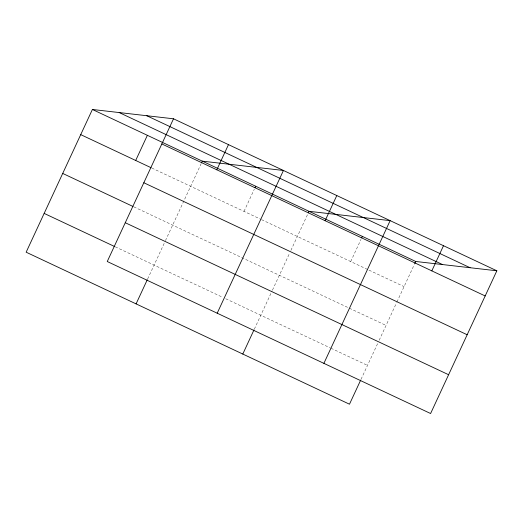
<?xml version="1.0" encoding="UTF-8"?>
<svg xmlns="http://www.w3.org/2000/svg" width="523" height="523" viewBox="0 0 523 523"><rect width="100%" height="100%" fill="white"/><g stroke="black" fill="none" stroke-linecap="round" stroke-linejoin="round"><path stroke-width="0.39" stroke-dasharray="2.62 1.96" d="M147.636 278.994L165.091 241.397M165.438 240.658L201.649 162.64M244.012 211.397L254.315 189.195M254.341 329.157L272.137 290.821M272.483 290.075L289.546 253.309M290.906 250.386L308.354 212.796M350.717 261.552L361.02 239.357M361.047 379.319L377.809 343.199M379.182 340.238L396.591 302.739M396.931 302.006L414.366 264.442M151.814 168.053L260.82 219.294M261.552 219.64L368.257 269.803M368.983 270.143L404.063 286.637M133.81 206.853L386.059 325.437M115.25 246.823L222.791 297.384M225.72 298.757L330.229 347.887M330.961 348.226L367.499 365.407"/><path stroke-width="0.78" d="M173.512 118.793L107.254 261.52L430.599 413.523L496.85 270.796L173.512 118.793L92.401 109.477L26.15 252.204L349.488 404.207L360.707 380.051M135.692 160.476L147.368 135.32M136.085 303.883L147.296 279.727M201.649 162.64L202.336 161.156L283.446 170.472L217.195 313.199M216.803 169.792L228.479 144.636M255.002 187.718L255.688 186.24M242.79 354.045L254.001 329.889M308.354 212.796L309.041 211.318L390.145 220.634L323.894 363.361M325.116 220.713L336.799 195.556M361.707 237.88L362.393 236.396M414.713 263.697L415.746 261.48L496.85 270.796M431.821 270.875L443.497 245.718M146.741 115.72L470.085 267.724M119.166 112.55L442.51 264.553M92.401 109.477L415.746 261.48M161.829 143.949L485.174 295.953M80.725 134.633L151.082 167.706M143.825 182.749L467.163 334.753M62.714 173.433L133.071 206.507M125.265 222.72L448.61 374.723M44.161 213.404L114.517 246.483"/></g></svg>
